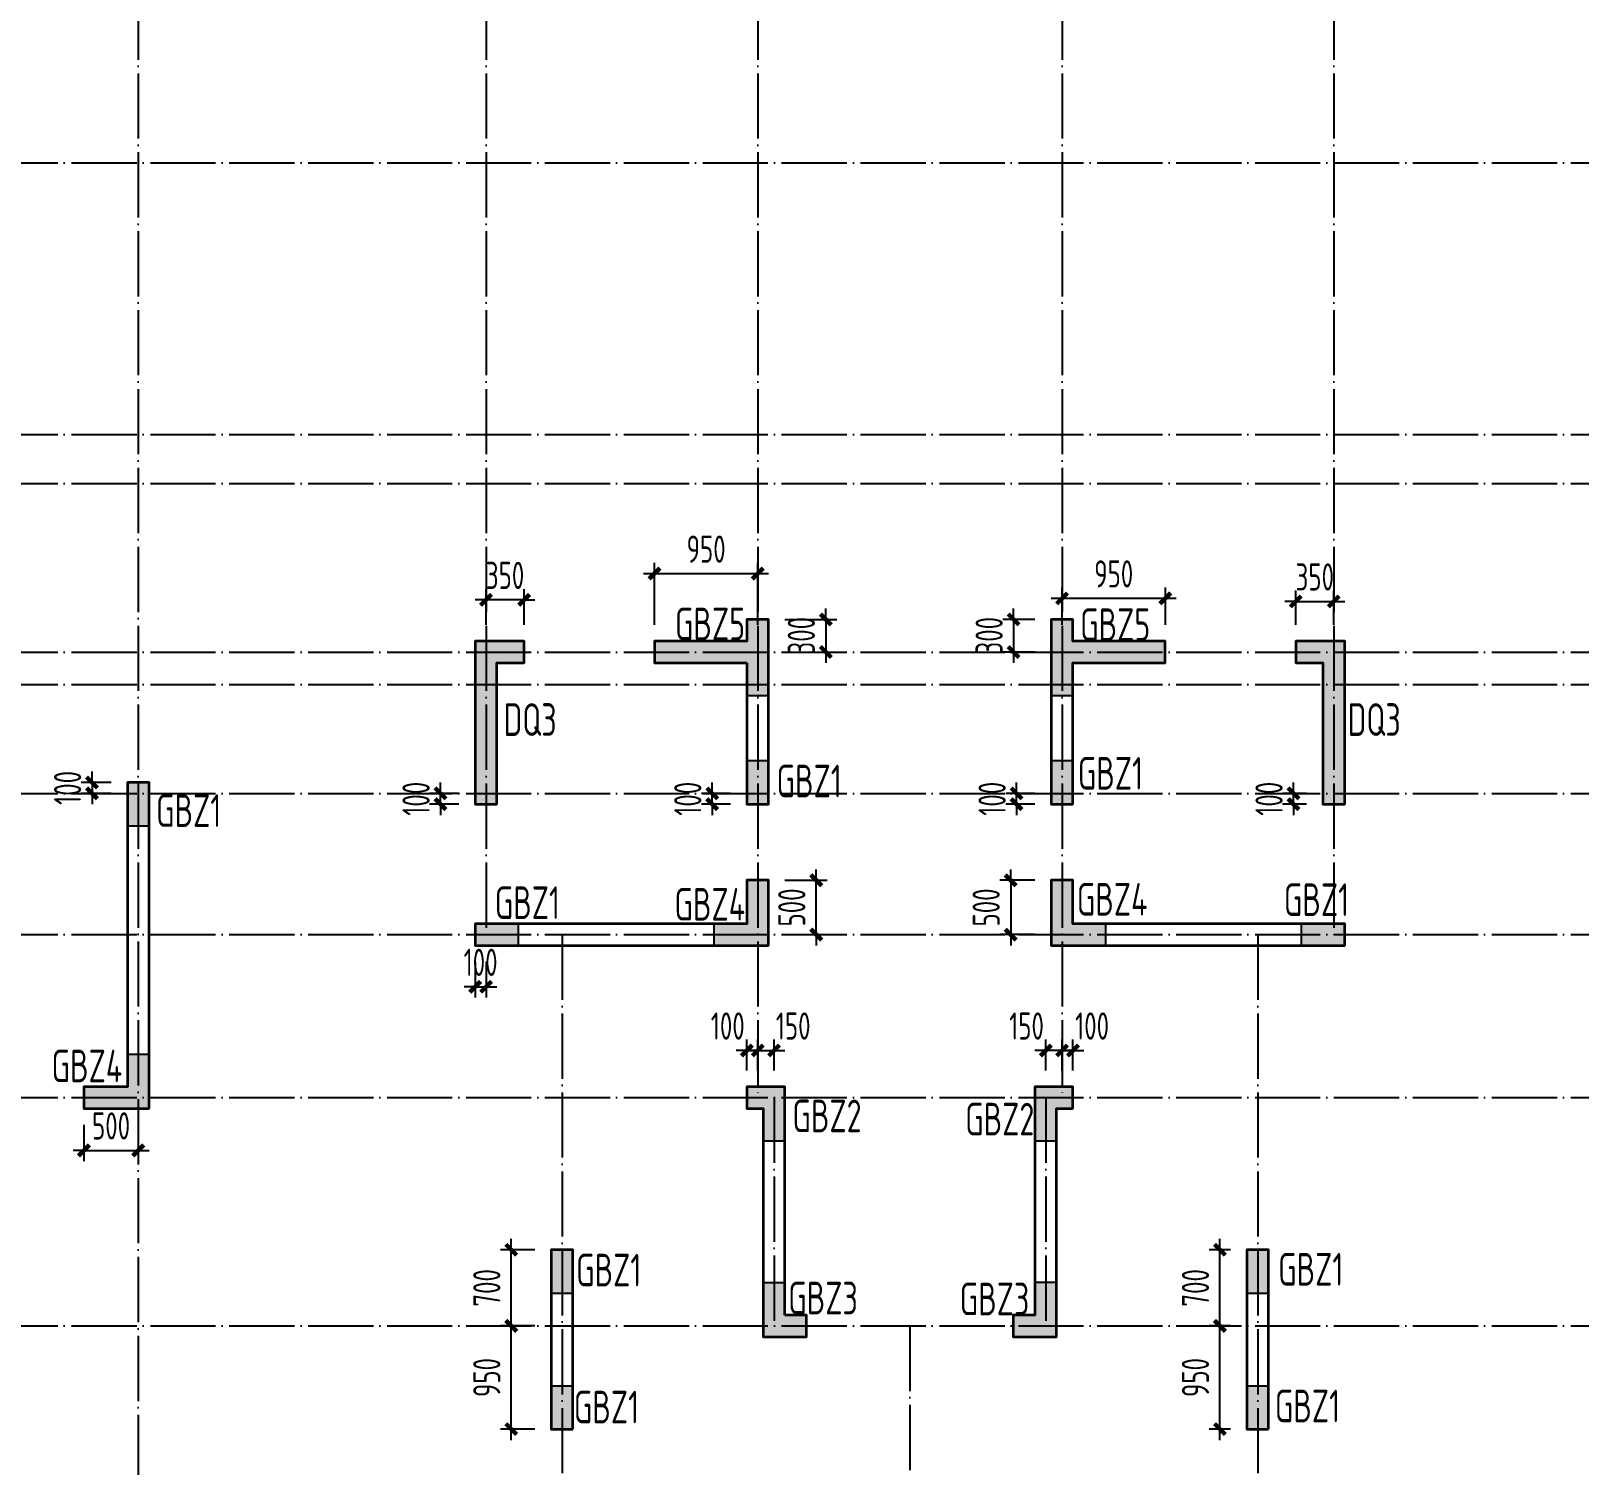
# Model space of a CAD drawing. Extents: x 393367 to 3005760, y 4998 to 826018.
# Drawn here: x 2357448 to 2371691, y 428097 to 441291 of the extents above; entities that cross this region are included whole.
import ezdxf

# ---------------------------------------------------------------- set-up
doc = ezdxf.new("R2010")
doc.units = 0
doc.header["$LTSCALE"] = 1000
doc.linetypes.add('DOTE', pattern=[2.42, 2, -0.2, 0.02, -0.2])
doc.layers.get('0').update_dxf_attribs({"linetype": 'CONTINUOUS'})
doc.layers.get('Defpoints').update_dxf_attribs({"linetype": 'CONTINUOUS'})
for name, color, linetype in [('COLU_HATCH', 251, 'CONTINUOUS'), ('COLU_TH', 5, 'CONTINUOUS'), ('DIM', 3, 'CONTINUOUS'), ('DOTE', 8, 'DOTE'), ('S-砼墙', 150, 'CONTINUOUS'), ('TEXT', 7, 'CONTINUOUS')]:
    doc.layers.add(name, color=color, linetype=linetype)
doc.styles.add('TSSD_Rein', font='Tssdeng.shx', dxfattribs={"width": 0.7, "bigfont": 'hztxt.shx'})
doc.dimstyles.new('TSSD_100_100$0', dxfattribs={"dimtxt": 250, "dimasz": 100, "dimexe": 100, "dimexo": 250, "dimgap": 100, "dimtad": 1, "dimdec": 0, "dimzin": 0, "dimdsep": 46, "dimtxsty": 'TSSD_Rein', "dimblk": 'ARCHTICK', "dimcen": 0, "dimdle": 100, "dimclrt": 7, "dimadec": 0, "dimazin": 0, "dimtfac": 1, "dimtdec": 0, "dimtix": 1, "dimtmove": 2, "dimatfit": 3, "dimldrblk": '_tsdbk', "dimfxl": 1, "dimtolj": 1, "dimtzin": 0, "dimarcsym": 0})

# ---------------------------------------------------------------- blocks, each defined once
blk = doc.blocks.new('_ArchTick')
at = {"color": 0, "linetype": 'ByBlock', "const_width": 0.4}
blk.add_lwpolyline([(-0.5, -0.5), (0.5, 0.5)], dxfattribs=at)
blk = doc.blocks.new('*D355')
at = {"layer": 'Defpoints', "color": 0, "transparency": 16777216}
for p in [(2361867, 429377), (2362335, 429377), (2362335, 428427)]:
    blk.add_point(p, dxfattribs=at)
at = {"layer": 'DIM', "color": 0, "lineweight": -2, "transparency": 16777216}
for p, q in [((2361867, 428327), (2361867, 429477)), ((2362085, 429377), (2361767, 429377)), ((2362085, 428427), (2361767, 428427))]:
    blk.add_line(p, q, dxfattribs=at)
at = {"layer": 'DIM', "color": 0, "lineweight": -2, "transparency": 16777216, "xscale": 100, "yscale": 100, "zscale": 100}
for p, rotation in [((2361867, 429377), 90), ((2361867, 428427), 270)]:
    blk.add_blockref('_ArchTick', p, dxfattribs=dict(at, rotation=rotation))
at = {"layer": 'DIM', "color": 7, "transparency": 16777216, "insert": (2361642, 428902), "char_height": 250, "attachment_point": 5, "rotation": 90, "style": 'TSSD_Rein'}
blk.add_mtext('\\A1;950', dxfattribs=at)
blk = doc.blocks.new('_tsdbk')
blk.add_line((-1, 0), (0, 0))
at = {"const_width": 0.5}
blk.add_lwpolyline([(-0.7, -0.7), (0.7, 0.7)], dxfattribs=at)
blk = doc.blocks.new('*D356')
at = {"layer": 'Defpoints', "color": 0, "transparency": 16777216}
for p in [(2361867, 430077), (2362335, 430077), (2362335, 429377)]:
    blk.add_point(p, dxfattribs=at)
at = {"layer": 'DIM', "color": 0, "lineweight": -2, "transparency": 16777216}
for p, q in [((2361867, 429277), (2361867, 430177)), ((2362085, 430077), (2361767, 430077)), ((2362085, 429377), (2361767, 429377))]:
    blk.add_line(p, q, dxfattribs=at)
at = {"layer": 'DIM', "color": 0, "lineweight": -2, "transparency": 16777216, "xscale": 100, "yscale": 100, "zscale": 100}
for p, rotation in [((2361867, 430077), 90), ((2361867, 429377), 270)]:
    blk.add_blockref('_ArchTick', p, dxfattribs=dict(at, rotation=rotation))
at = {"layer": 'DIM', "color": 7, "transparency": 16777216, "insert": (2361642, 429727), "char_height": 250, "attachment_point": 5, "rotation": 90, "style": 'TSSD_Rein'}
blk.add_mtext('\\A1;700', dxfattribs=at)
blk = doc.blocks.new('*D357')
at = {"layer": 'Defpoints', "color": 0, "transparency": 16777216}
for p in [(2368387, 429377), (2368735, 429377), (2368735, 428427)]:
    blk.add_point(p, dxfattribs=at)
at = {"layer": 'DIM', "color": 0, "lineweight": -2, "transparency": 16777216}
for p, q in [((2368387, 428327), (2368387, 429477)), ((2368485, 429377), (2368287, 429377)), ((2368485, 428427), (2368287, 428427))]:
    blk.add_line(p, q, dxfattribs=at)
at = {"layer": 'DIM', "color": 0, "lineweight": -2, "transparency": 16777216, "xscale": 100, "yscale": 100, "zscale": 100}
for p, rotation in [((2368387, 429377), 90), ((2368387, 428427), 270)]:
    blk.add_blockref('_ArchTick', p, dxfattribs=dict(at, rotation=rotation))
at = {"layer": 'DIM', "color": 7, "transparency": 16777216, "insert": (2368162, 428902), "char_height": 250, "attachment_point": 5, "rotation": 90, "style": 'TSSD_Rein'}
blk.add_mtext('\\A1;950', dxfattribs=at)
blk = doc.blocks.new('*D358')
at = {"layer": 'Defpoints', "color": 0, "transparency": 16777216}
for p in [(2368387, 430077), (2368735, 430077), (2368735, 429377)]:
    blk.add_point(p, dxfattribs=at)
at = {"layer": 'DIM', "color": 0, "lineweight": -2, "transparency": 16777216}
for p, q in [((2368387, 429277), (2368387, 430177)), ((2368485, 430077), (2368287, 430077)), ((2368485, 429377), (2368287, 429377))]:
    blk.add_line(p, q, dxfattribs=at)
at = {"layer": 'DIM', "color": 0, "lineweight": -2, "transparency": 16777216, "xscale": 100, "yscale": 100, "zscale": 100}
for p, rotation in [((2368387, 430077), 90), ((2368387, 429377), 270)]:
    blk.add_blockref('_ArchTick', p, dxfattribs=dict(at, rotation=rotation))
at = {"layer": 'DIM', "color": 7, "transparency": 16777216, "insert": (2368162, 429727), "char_height": 250, "attachment_point": 5, "rotation": 90, "style": 'TSSD_Rein'}
blk.add_mtext('\\A1;700', dxfattribs=at)
blk = doc.blocks.new('*D359')
at = {"layer": 'Defpoints', "color": 0, "transparency": 16777216}
for p in [(2366935, 431911), (2366935, 431477), (2367035, 431477)]:
    blk.add_point(p, dxfattribs=at)
at = {"layer": 'DIM', "color": 0, "lineweight": -2, "transparency": 16777216}
for p, q in [((2366935, 431727), (2366935, 432011)), ((2367035, 431727), (2367035, 432011)), ((2366935, 431911), (2366835, 431911)), ((2367035, 431911), (2366935, 431911)), ((2367035, 431911), (2367135, 431911))]:
    blk.add_line(p, q, dxfattribs=at)
at = {"layer": 'DIM', "color": 0, "lineweight": -2, "transparency": 16777216, "xscale": 100, "yscale": 100, "zscale": 100}
blk.add_blockref('_ArchTick', (2366935, 431911), dxfattribs=at)
at = {"layer": 'DIM', "color": 0, "lineweight": -2, "transparency": 16777216, "xscale": 100, "yscale": 100, "zscale": 100, "rotation": 180}
blk.add_blockref('_ArchTick', (2367035, 431911), dxfattribs=at)
at = {"layer": 'DIM', "color": 7, "transparency": 16777216, "insert": (2367211, 432136), "char_height": 250, "attachment_point": 5, "style": 'TSSD_Rein'}
blk.add_mtext('\\A1;100', dxfattribs=at)
blk = doc.blocks.new('*D360')
at = {"layer": 'Defpoints', "color": 0, "transparency": 16777216}
for p in [(2366785, 431911), (2366785, 431477), (2366935, 431477)]:
    blk.add_point(p, dxfattribs=at)
at = {"layer": 'DIM', "color": 0, "lineweight": -2, "transparency": 16777216}
for p, q in [((2366785, 431727), (2366785, 432011)), ((2366935, 431727), (2366935, 432011)), ((2366785, 431911), (2366685, 431911)), ((2366935, 431911), (2366785, 431911)), ((2366935, 431911), (2367035, 431911))]:
    blk.add_line(p, q, dxfattribs=at)
at = {"layer": 'DIM', "color": 0, "lineweight": -2, "transparency": 16777216, "xscale": 100, "yscale": 100, "zscale": 100}
blk.add_blockref('_ArchTick', (2366785, 431911), dxfattribs=at)
at = {"layer": 'DIM', "color": 0, "lineweight": -2, "transparency": 16777216, "xscale": 100, "yscale": 100, "zscale": 100, "rotation": 180}
blk.add_blockref('_ArchTick', (2366935, 431911), dxfattribs=at)
at = {"layer": 'DIM', "color": 7, "transparency": 16777216, "insert": (2366608, 432136), "char_height": 250, "attachment_point": 5, "style": 'TSSD_Rein'}
blk.add_mtext('\\A1;150', dxfattribs=at)
blk = doc.blocks.new('*D361')
at = {"layer": 'Defpoints', "color": 0, "transparency": 16777216}
for p in [(2364135, 431911), (2364035, 431477), (2364135, 431477)]:
    blk.add_point(p, dxfattribs=at)
at = {"layer": 'DIM', "color": 0, "lineweight": -2, "transparency": 16777216}
for p, q in [((2364035, 431727), (2364035, 432011)), ((2364135, 431727), (2364135, 432011)), ((2364035, 431911), (2363935, 431911)), ((2364035, 431911), (2364135, 431911)), ((2364135, 431911), (2364235, 431911))]:
    blk.add_line(p, q, dxfattribs=at)
at = {"layer": 'DIM', "color": 0, "lineweight": -2, "transparency": 16777216, "xscale": 100, "yscale": 100, "zscale": 100}
blk.add_blockref('_ArchTick', (2364035, 431911), dxfattribs=at)
at = {"layer": 'DIM', "color": 0, "lineweight": -2, "transparency": 16777216, "xscale": 100, "yscale": 100, "zscale": 100, "rotation": 180}
blk.add_blockref('_ArchTick', (2364135, 431911), dxfattribs=at)
at = {"layer": 'DIM', "color": 7, "transparency": 16777216, "insert": (2363859, 432136), "char_height": 250, "attachment_point": 5, "style": 'TSSD_Rein'}
blk.add_mtext('\\A1;100', dxfattribs=at)
blk = doc.blocks.new('*D362')
at = {"layer": 'Defpoints', "color": 0, "transparency": 16777216}
for p in [(2364285, 431911), (2364135, 431477), (2364285, 431477)]:
    blk.add_point(p, dxfattribs=at)
at = {"layer": 'DIM', "color": 0, "lineweight": -2, "transparency": 16777216}
for p, q in [((2364135, 431727), (2364135, 432011)), ((2364285, 431727), (2364285, 432011)), ((2364135, 431911), (2364035, 431911)), ((2364135, 431911), (2364285, 431911)), ((2364285, 431911), (2364385, 431911))]:
    blk.add_line(p, q, dxfattribs=at)
at = {"layer": 'DIM', "color": 0, "lineweight": -2, "transparency": 16777216, "xscale": 100, "yscale": 100, "zscale": 100}
blk.add_blockref('_ArchTick', (2364135, 431911), dxfattribs=at)
at = {"layer": 'DIM', "color": 0, "lineweight": -2, "transparency": 16777216, "xscale": 100, "yscale": 100, "zscale": 100, "rotation": 180}
blk.add_blockref('_ArchTick', (2364285, 431911), dxfattribs=at)
at = {"layer": 'DIM', "color": 7, "transparency": 16777216, "insert": (2364461, 432136), "char_height": 250, "attachment_point": 5, "style": 'TSSD_Rein'}
blk.add_mtext('\\A1;150', dxfattribs=at)
blk = doc.blocks.new('*D363')
at = {"layer": 'Defpoints', "color": 0, "transparency": 16777216}
for p in [(2361535, 432977), (2361635, 432977), (2361635, 432497)]:
    blk.add_point(p, dxfattribs=at)
at = {"layer": 'DIM', "color": 0, "lineweight": -2, "transparency": 16777216}
for p, q in [((2361535, 432727), (2361535, 432397)), ((2361635, 432727), (2361635, 432397)), ((2361535, 432497), (2361435, 432497)), ((2361535, 432497), (2361635, 432497)), ((2361635, 432497), (2361735, 432497))]:
    blk.add_line(p, q, dxfattribs=at)
at = {"layer": 'DIM', "color": 0, "lineweight": -2, "transparency": 16777216, "xscale": 100, "yscale": 100, "zscale": 100}
blk.add_blockref('_ArchTick', (2361535, 432497), dxfattribs=at)
at = {"layer": 'DIM', "color": 0, "lineweight": -2, "transparency": 16777216, "xscale": 100, "yscale": 100, "zscale": 100, "rotation": 180}
blk.add_blockref('_ArchTick', (2361635, 432497), dxfattribs=at)
at = {"layer": 'DIM', "color": 7, "transparency": 16777216, "insert": (2361585, 432722), "char_height": 250, "attachment_point": 5, "style": 'TSSD_Rein'}
blk.add_mtext('\\A1;100', dxfattribs=at)
blk = doc.blocks.new('*D364')
at = {"layer": 'Defpoints', "color": 0, "transparency": 16777216}
for p in [(2358435, 434377), (2358010, 434277), (2358435, 434277)]:
    blk.add_point(p, dxfattribs=at)
at = {"layer": 'DIM', "color": 0, "lineweight": -2, "transparency": 16777216}
for p, q in [((2358010, 434377), (2358010, 434477)), ((2358185, 434377), (2357910, 434377)), ((2358010, 434377), (2358010, 434277)), ((2358185, 434277), (2357910, 434277)), ((2358010, 434277), (2358010, 434177))]:
    blk.add_line(p, q, dxfattribs=at)
at = {"layer": 'DIM', "color": 0, "lineweight": -2, "transparency": 16777216, "xscale": 100, "yscale": 100, "zscale": 100}
for p, rotation in [((2358010, 434377), 270), ((2358010, 434277), 90)]:
    blk.add_blockref('_ArchTick', p, dxfattribs=dict(at, rotation=rotation))
at = {"layer": 'DIM', "color": 7, "transparency": 16777216, "insert": (2357785, 434327), "char_height": 250, "attachment_point": 5, "rotation": 90, "style": 'TSSD_Rein'}
blk.add_mtext('\\A1;100', dxfattribs=at)
blk = doc.blocks.new('*D365')
at = {"layer": 'Defpoints', "color": 0, "transparency": 16777216}
for p in [(2357935, 431477), (2358435, 431477), (2358435, 430992)]:
    blk.add_point(p, dxfattribs=at)
at = {"layer": 'DIM', "color": 0, "lineweight": -2, "transparency": 16777216}
for p, q in [((2357935, 431227), (2357935, 430892)), ((2358435, 431227), (2358435, 430892)), ((2357935, 430992), (2357835, 430992)), ((2357935, 430992), (2358435, 430992)), ((2358435, 430992), (2358535, 430992))]:
    blk.add_line(p, q, dxfattribs=at)
at = {"layer": 'DIM', "color": 0, "lineweight": -2, "transparency": 16777216, "xscale": 100, "yscale": 100, "zscale": 100}
blk.add_blockref('_ArchTick', (2357935, 430992), dxfattribs=at)
at = {"layer": 'DIM', "color": 0, "lineweight": -2, "transparency": 16777216, "xscale": 100, "yscale": 100, "zscale": 100, "rotation": 180}
blk.add_blockref('_ArchTick', (2358435, 430992), dxfattribs=at)
at = {"layer": 'DIM', "color": 7, "transparency": 16777216, "insert": (2358185, 431217), "char_height": 250, "attachment_point": 5, "style": 'TSSD_Rein'}
blk.add_mtext('\\A1;500', dxfattribs=at)
blk = doc.blocks.new('*D375')
at = {"layer": 'Defpoints', "color": 0, "transparency": 16777216}
for p in [(2363716, 434277), (2364135, 434277), (2364135, 434177)]:
    blk.add_point(p, dxfattribs=at)
at = {"layer": 'DIM', "color": 0, "lineweight": -2, "transparency": 16777216}
for p, q in [((2363716, 434277), (2363716, 434377)), ((2363885, 434277), (2363616, 434277)), ((2363885, 434177), (2363616, 434177)), ((2363716, 434177), (2363716, 434277)), ((2363716, 434177), (2363716, 434077))]:
    blk.add_line(p, q, dxfattribs=at)
at = {"layer": 'DIM', "color": 0, "lineweight": -2, "transparency": 16777216, "xscale": 100, "yscale": 100, "zscale": 100}
for p, rotation in [((2363716, 434277), 270), ((2363716, 434177), 90)]:
    blk.add_blockref('_ArchTick', p, dxfattribs=dict(at, rotation=rotation))
at = {"layer": 'DIM', "color": 7, "transparency": 16777216, "insert": (2363491, 434227), "char_height": 250, "attachment_point": 5, "rotation": 90, "style": 'TSSD_Rein'}
blk.add_mtext('\\A1;100', dxfattribs=at)
blk = doc.blocks.new('*D376')
at = {"layer": 'Defpoints', "color": 0, "transparency": 16777216}
for p in [(2361216, 434277), (2361635, 434277), (2361635, 434177)]:
    blk.add_point(p, dxfattribs=at)
at = {"layer": 'DIM', "color": 0, "lineweight": -2, "transparency": 16777216}
for p, q in [((2361216, 434277), (2361216, 434377)), ((2361385, 434277), (2361116, 434277)), ((2361385, 434177), (2361116, 434177)), ((2361216, 434177), (2361216, 434277)), ((2361216, 434177), (2361216, 434077))]:
    blk.add_line(p, q, dxfattribs=at)
at = {"layer": 'DIM', "color": 0, "lineweight": -2, "transparency": 16777216, "xscale": 100, "yscale": 100, "zscale": 100}
for p, rotation in [((2361216, 434277), 270), ((2361216, 434177), 90)]:
    blk.add_blockref('_ArchTick', p, dxfattribs=dict(at, rotation=rotation))
at = {"layer": 'DIM', "color": 7, "transparency": 16777216, "insert": (2360991, 434227), "char_height": 250, "attachment_point": 5, "rotation": 90, "style": 'TSSD_Rein'}
blk.add_mtext('\\A1;100', dxfattribs=at)
blk = doc.blocks.new('*D377')
at = {"layer": 'Defpoints', "color": 0, "transparency": 16777216}
for p in [(2366516, 434277), (2366935, 434277), (2366935, 434177)]:
    blk.add_point(p, dxfattribs=at)
at = {"layer": 'DIM', "color": 0, "lineweight": -2, "transparency": 16777216}
for p, q in [((2366516, 434277), (2366516, 434377)), ((2366685, 434277), (2366416, 434277)), ((2366685, 434177), (2366416, 434177)), ((2366516, 434177), (2366516, 434277)), ((2366516, 434177), (2366516, 434077))]:
    blk.add_line(p, q, dxfattribs=at)
at = {"layer": 'DIM', "color": 0, "lineweight": -2, "transparency": 16777216, "xscale": 100, "yscale": 100, "zscale": 100}
for p, rotation in [((2366516, 434277), 270), ((2366516, 434177), 90)]:
    blk.add_blockref('_ArchTick', p, dxfattribs=dict(at, rotation=rotation))
at = {"layer": 'DIM', "color": 7, "transparency": 16777216, "insert": (2366291, 434227), "char_height": 250, "attachment_point": 5, "rotation": 90, "style": 'TSSD_Rein'}
blk.add_mtext('\\A1;100', dxfattribs=at)
blk = doc.blocks.new('*D465')
at = {"layer": 'Defpoints', "color": 0, "transparency": 16777216}
for p in [(2364135, 433477), (2364673, 433477), (2364135, 432977)]:
    blk.add_point(p, dxfattribs=at)
at = {"layer": 'DIM', "color": 0, "lineweight": -2, "transparency": 16777216}
for p, q in [((2364673, 433477), (2364673, 433577)), ((2364385, 433477), (2364773, 433477)), ((2364673, 432977), (2364673, 433477)), ((2364385, 432977), (2364773, 432977)), ((2364673, 432977), (2364673, 432877))]:
    blk.add_line(p, q, dxfattribs=at)
at = {"layer": 'DIM', "color": 0, "lineweight": -2, "transparency": 16777216, "xscale": 100, "yscale": 100, "zscale": 100}
for p, rotation in [((2364673, 433477), 270), ((2364673, 432977), 90)]:
    blk.add_blockref('_ArchTick', p, dxfattribs=dict(at, rotation=rotation))
at = {"layer": 'DIM', "color": 7, "transparency": 16777216, "insert": (2364448, 433227), "char_height": 250, "attachment_point": 5, "rotation": 90, "style": 'TSSD_Rein'}
blk.add_mtext('\\A1;500', dxfattribs=at)
blk = doc.blocks.new('*D466')
at = {"layer": 'Defpoints', "color": 0, "transparency": 16777216}
for p in [(2366935, 433477), (2366462, 432977), (2366935, 432977)]:
    blk.add_point(p, dxfattribs=at)
at = {"layer": 'DIM', "color": 0, "lineweight": -2, "transparency": 16777216}
for p, q in [((2366462, 433477), (2366462, 433577)), ((2366685, 433477), (2366362, 433477)), ((2366462, 433477), (2366462, 432977)), ((2366685, 432977), (2366362, 432977)), ((2366462, 432977), (2366462, 432877))]:
    blk.add_line(p, q, dxfattribs=at)
at = {"layer": 'DIM', "color": 0, "lineweight": -2, "transparency": 16777216, "xscale": 100, "yscale": 100, "zscale": 100}
for p, rotation in [((2366462, 433477), 270), ((2366462, 432977), 90)]:
    blk.add_blockref('_ArchTick', p, dxfattribs=dict(at, rotation=rotation))
at = {"layer": 'DIM', "color": 7, "transparency": 16777216, "insert": (2366237, 433227), "char_height": 250, "attachment_point": 5, "rotation": 90, "style": 'TSSD_Rein'}
blk.add_mtext('\\A1;500', dxfattribs=at)
blk = doc.blocks.new('*D467')
at = {"layer": 'Defpoints', "color": 0, "transparency": 16777216}
for p in [(2364135, 436299), (2363185, 435577), (2364135, 435577)]:
    blk.add_point(p, dxfattribs=at)
at = {"layer": 'DIM', "color": 0, "lineweight": -2, "transparency": 16777216}
for p, q in [((2363085, 436299), (2364235, 436299)), ((2363185, 435827), (2363185, 436399)), ((2364135, 435827), (2364135, 436399))]:
    blk.add_line(p, q, dxfattribs=at)
at = {"layer": 'DIM', "color": 0, "lineweight": -2, "transparency": 16777216, "xscale": 100, "yscale": 100, "zscale": 100, "rotation": 180}
blk.add_blockref('_ArchTick', (2363185, 436299), dxfattribs=at)
at = {"layer": 'DIM', "color": 0, "lineweight": -2, "transparency": 16777216, "xscale": 100, "yscale": 100, "zscale": 100}
blk.add_blockref('_ArchTick', (2364135, 436299), dxfattribs=at)
at = {"layer": 'DIM', "color": 7, "transparency": 16777216, "insert": (2363660, 436524), "char_height": 250, "attachment_point": 5, "style": 'TSSD_Rein'}
blk.add_mtext('\\A1;950', dxfattribs=at)
blk = doc.blocks.new('*D468')
at = {"layer": 'Defpoints', "color": 0, "transparency": 16777216}
for p in [(2364135, 435877), (2364135, 435577), (2364761, 435577)]:
    blk.add_point(p, dxfattribs=at)
at = {"layer": 'DIM', "color": 0, "lineweight": -2, "transparency": 16777216}
for p, q in [((2364385, 435877), (2364861, 435877)), ((2364761, 435877), (2364761, 435977)), ((2364761, 435877), (2364761, 435577)), ((2364385, 435577), (2364861, 435577)), ((2364761, 435577), (2364761, 435477))]:
    blk.add_line(p, q, dxfattribs=at)
at = {"layer": 'DIM', "color": 0, "lineweight": -2, "transparency": 16777216, "xscale": 100, "yscale": 100, "zscale": 100}
for p, rotation in [((2364761, 435877), 270), ((2364761, 435577), 90)]:
    blk.add_blockref('_ArchTick', p, dxfattribs=dict(at, rotation=rotation))
at = {"layer": 'DIM', "color": 7, "transparency": 16777216, "insert": (2364536, 435727), "char_height": 250, "attachment_point": 5, "rotation": 90, "style": 'TSSD_Rein'}
blk.add_mtext('\\A1;300', dxfattribs=at)
blk = doc.blocks.new('*D469')
at = {"layer": 'Defpoints', "color": 0, "transparency": 16777216}
for p in [(2366935, 436071), (2366935, 435577), (2367885, 435577)]:
    blk.add_point(p, dxfattribs=at)
at = {"layer": 'DIM', "color": 0, "lineweight": -2, "transparency": 16777216}
for p, q in [((2366935, 435827), (2366935, 436171)), ((2367885, 435827), (2367885, 436171)), ((2367985, 436071), (2366835, 436071))]:
    blk.add_line(p, q, dxfattribs=at)
at = {"layer": 'DIM', "color": 0, "lineweight": -2, "transparency": 16777216, "xscale": 100, "yscale": 100, "zscale": 100, "rotation": 180}
blk.add_blockref('_ArchTick', (2366935, 436071), dxfattribs=at)
at = {"layer": 'DIM', "color": 0, "lineweight": -2, "transparency": 16777216, "xscale": 100, "yscale": 100, "zscale": 100}
blk.add_blockref('_ArchTick', (2367885, 436071), dxfattribs=at)
at = {"layer": 'DIM', "color": 7, "transparency": 16777216, "insert": (2367410, 436296), "char_height": 250, "attachment_point": 5, "style": 'TSSD_Rein'}
blk.add_mtext('\\A1;950', dxfattribs=at)
blk = doc.blocks.new('*D470')
at = {"layer": 'Defpoints', "color": 0, "transparency": 16777216}
for p in [(2366935, 435877), (2366489, 435577), (2366935, 435577)]:
    blk.add_point(p, dxfattribs=at)
at = {"layer": 'DIM', "color": 0, "lineweight": -2, "transparency": 16777216}
for p, q in [((2366685, 435877), (2366389, 435877)), ((2366489, 435877), (2366489, 435977)), ((2366489, 435877), (2366489, 435577)), ((2366685, 435577), (2366389, 435577)), ((2366489, 435577), (2366489, 435477))]:
    blk.add_line(p, q, dxfattribs=at)
at = {"layer": 'DIM', "color": 0, "lineweight": -2, "transparency": 16777216, "xscale": 100, "yscale": 100, "zscale": 100}
for p, rotation in [((2366489, 435877), 270), ((2366489, 435577), 90)]:
    blk.add_blockref('_ArchTick', p, dxfattribs=dict(at, rotation=rotation))
at = {"layer": 'DIM', "color": 7, "transparency": 16777216, "insert": (2366264, 435727), "char_height": 250, "attachment_point": 5, "rotation": 90, "style": 'TSSD_Rein'}
blk.add_mtext('\\A1;300', dxfattribs=at)
blk = doc.blocks.new('*D471')
at = {"layer": 'Defpoints', "color": 0, "transparency": 16777216}
for p in [(2369435, 436043), (2369085, 435577), (2369435, 435577)]:
    blk.add_point(p, dxfattribs=at)
at = {"layer": 'DIM', "color": 0, "lineweight": -2, "transparency": 16777216}
for p, q in [((2369085, 435827), (2369085, 436143)), ((2369435, 435827), (2369435, 436143)), ((2369085, 436043), (2368985, 436043)), ((2369085, 436043), (2369435, 436043)), ((2369435, 436043), (2369535, 436043))]:
    blk.add_line(p, q, dxfattribs=at)
at = {"layer": 'DIM', "color": 0, "lineweight": -2, "transparency": 16777216, "xscale": 100, "yscale": 100, "zscale": 100}
blk.add_blockref('_ArchTick', (2369085, 436043), dxfattribs=at)
at = {"layer": 'DIM', "color": 0, "lineweight": -2, "transparency": 16777216, "xscale": 100, "yscale": 100, "zscale": 100, "rotation": 180}
blk.add_blockref('_ArchTick', (2369435, 436043), dxfattribs=at)
at = {"layer": 'DIM', "color": 7, "transparency": 16777216, "insert": (2369260, 436268), "char_height": 250, "attachment_point": 5, "style": 'TSSD_Rein'}
blk.add_mtext('\\A1;350', dxfattribs=at)
blk = doc.blocks.new('*D472')
at = {"layer": 'Defpoints', "color": 0, "transparency": 16777216}
for p in [(2361635, 436057), (2361635, 435577), (2361985, 435577)]:
    blk.add_point(p, dxfattribs=at)
at = {"layer": 'DIM', "color": 0, "lineweight": -2, "transparency": 16777216}
for p, q in [((2361635, 435827), (2361635, 436157)), ((2361985, 435827), (2361985, 436157)), ((2361635, 436057), (2361535, 436057)), ((2361985, 436057), (2361635, 436057)), ((2361985, 436057), (2362085, 436057))]:
    blk.add_line(p, q, dxfattribs=at)
at = {"layer": 'DIM', "color": 0, "lineweight": -2, "transparency": 16777216, "xscale": 100, "yscale": 100, "zscale": 100}
blk.add_blockref('_ArchTick', (2361635, 436057), dxfattribs=at)
at = {"layer": 'DIM', "color": 0, "lineweight": -2, "transparency": 16777216, "xscale": 100, "yscale": 100, "zscale": 100, "rotation": 180}
blk.add_blockref('_ArchTick', (2361985, 436057), dxfattribs=at)
at = {"layer": 'DIM', "color": 7, "transparency": 16777216, "insert": (2361810, 436282), "char_height": 250, "attachment_point": 5, "style": 'TSSD_Rein'}
blk.add_mtext('\\A1;350', dxfattribs=at)
blk = doc.blocks.new('*D299')
at = {"layer": 'Defpoints', "color": 0, "transparency": 16777216}
for p in [(2369064, 434277), (2369435, 434277), (2369435, 434177)]:
    blk.add_point(p, dxfattribs=at)
at = {"layer": 'DIM', "color": 0, "lineweight": -2, "transparency": 16777216}
for p, q in [((2369064, 434277), (2369064, 434377)), ((2369185, 434277), (2368964, 434277)), ((2369185, 434177), (2368964, 434177)), ((2369064, 434177), (2369064, 434277)), ((2369064, 434177), (2369064, 434077))]:
    blk.add_line(p, q, dxfattribs=at)
at = {"layer": 'DIM', "color": 0, "lineweight": -2, "transparency": 16777216, "xscale": 100, "yscale": 100, "zscale": 100}
for p, rotation in [((2369064, 434277), 270), ((2369064, 434177), 90)]:
    blk.add_blockref('_ArchTick', p, dxfattribs=dict(at, rotation=rotation))
at = {"layer": 'DIM', "color": 7, "transparency": 16777216, "insert": (2368839, 434227), "char_height": 250, "attachment_point": 5, "rotation": 90, "style": 'TSSD_Rein'}
blk.add_mtext('\\A1;100', dxfattribs=at)

msp = doc.modelspace()

# ---------------------------------------------------------------- hatches: boundary and pattern name
at = {"layer": 'COLU_HATCH'}
for points in [[(2364034.85573, 435476.99086), (2364034.85034, 435176.99086), (2364234.84722, 435176.98789), (2364234.8576, 435876.99152), (2364034.8576, 435876.99152), (2364034.8576, 435676.99086), (2363184.85758, 435676.99086), (2363184.85758, 435476.99086)], [(2367034.85761, 435676.94405), (2367034.85761, 435876.99152), (2366834.85761, 435876.99152), (2366834.84722, 435176.94702), (2367034.85035, 435176.94405), (2367034.85574, 435476.94405), (2367884.86313, 435476.99086), (2367884.85212, 435676.99086)], [(2361734.75983, 435476.99086), (2361734.75983, 434176.9907), (2361534.75983, 434176.9907), (2361534.75983, 435676.99086), (2361984.85758, 435676.99086), (2361984.85758, 435476.99086)], [(2369334.9553, 435476.99086), (2369084.85783, 435476.99086), (2369084.85783, 435676.99086), (2369534.95529, 435676.99086), (2369534.95529, 434176.99077), (2369334.9553, 434176.99077)], [(2364034.83956, 434576.99273), (2364034.83238, 434176.99273), (2364234.83238, 434176.98899), (2364234.83831, 434576.98899)], [(2366834.83832, 434576.94041), (2366834.83239, 434176.94041), (2367034.83239, 434176.93667), (2367034.83957, 434576.93667)], [(2358534.85844, 433976.98994), (2358534.85844, 434376.98994), (2358334.85844, 434376.98994), (2358334.85844, 433976.98994)], [(2364034.76123, 433076.9906), (2364034.76123, 433476.9906), (2364234.76123, 433476.9906), (2364234.76123, 432876.9906), (2363734.76123, 432876.9906), (2363734.76123, 433076.9906)], [(2367034.95398, 433076.9906), (2367334.95398, 433076.9906), (2367334.95398, 432876.9906), (2366834.95398, 432876.9906), (2366834.95398, 433476.9906), (2367034.95398, 433476.9906)], [(2361534.76351, 433076.9906), (2361534.76351, 432876.9906), (2361934.76351, 432876.9906), (2361934.76351, 433076.9906)], [(2369134.9517, 432876.9906), (2369534.9517, 432876.9906), (2369534.9517, 433076.9906), (2369134.9517, 433076.9906)], [(2358334.85844, 431576.96812), (2358334.85844, 431876.96812), (2358534.85844, 431876.96812), (2358534.85844, 431376.96738), (2357934.85468, 431376.9696), (2357934.85542, 431576.9696)], [(2364184.75942, 431376.94652), (2364034.75905, 431376.94707), (2364034.75979, 431576.94707), (2364384.75942, 431576.94578), (2364384.75942, 431076.94652), (2364184.75942, 431076.94652)], [(2366884.95578, 431376.94313), (2366884.95578, 431076.94313), (2366684.95578, 431076.94313), (2366684.95578, 431576.92885), (2367034.94099, 431576.93599), (2367034.94507, 431376.93599)], [(2362434.76093, 430076.99072), (2362234.76093, 430076.99072), (2362234.76093, 429676.99072), (2362434.76093, 429676.99072)], [(2368834.95427, 430076.99072), (2368634.95427, 430076.99072), (2368634.95427, 429676.99072), (2368834.95427, 429676.99072)], [(2364384.75942, 429476.99389), (2364584.75942, 429476.99389), (2364584.75942, 429276.99389), (2364184.75942, 429276.99389), (2364184.75942, 429776.99389), (2364384.75942, 429776.99389)], [(2366684.95579, 429476.99389), (2366484.95579, 429476.99389), (2366484.95579, 429276.99389), (2366884.95579, 429276.99389), (2366884.95578, 429776.99389), (2366684.95579, 429776.99389)], [(2362434.76093, 428426.99078), (2362234.76093, 428426.99078), (2362234.76093, 428826.99078), (2362434.76093, 428826.99078)], [(2368834.95428, 428426.99078), (2368634.95428, 428426.99078), (2368634.95428, 428826.99078), (2368834.95428, 428826.99078)]]:
    msp.add_hatch(color=256, dxfattribs=at).paths.add_polyline_path(points)

# ---------------------------------------------------------------- linework, layer by layer
at = {"layer": 'COLU_TH'}
for points in [[(2364034.85573, 435476.99086), (2364034.85034, 435176.99086), (2364234.84722, 435176.98789), (2364234.8576, 435876.99152), (2364034.8576, 435876.99152), (2364034.8576, 435676.99086), (2363184.85758, 435676.99086), (2363184.85758, 435476.99086)], [(2367034.85761, 435676.94405), (2367034.85761, 435876.99152), (2366834.85761, 435876.99152), (2366834.84722, 435176.94702), (2367034.85035, 435176.94405), (2367034.85574, 435476.94405), (2367884.86313, 435476.99086), (2367884.85212, 435676.99086)], [(2361734.75983, 435476.99086), (2361734.75983, 434176.9907), (2361534.75983, 434176.9907), (2361534.75983, 435676.99086), (2361984.85758, 435676.99086), (2361984.85758, 435476.99086)], [(2369334.9553, 435476.99086), (2369084.85783, 435476.99086), (2369084.85783, 435676.99086), (2369534.95529, 435676.99086), (2369534.95529, 434176.99077), (2369334.9553, 434176.99077)], [(2364034.83956, 434576.99273), (2364034.83238, 434176.99273), (2364234.83238, 434176.98899), (2364234.83831, 434576.98899)], [(2366834.83832, 434576.94041), (2366834.83239, 434176.94041), (2367034.83239, 434176.93667), (2367034.83957, 434576.93667)], [(2358534.85844, 433976.98994), (2358534.85844, 434376.98994), (2358334.85844, 434376.98994), (2358334.85844, 433976.98994)], [(2364034.76123, 433076.9906), (2364034.76123, 433476.9906), (2364234.76123, 433476.9906), (2364234.76123, 432876.9906), (2363734.76123, 432876.9906), (2363734.76123, 433076.9906)], [(2367034.95398, 433076.9906), (2367334.95398, 433076.9906), (2367334.95398, 432876.9906), (2366834.95398, 432876.9906), (2366834.95398, 433476.9906), (2367034.95398, 433476.9906)], [(2361534.76351, 433076.9906), (2361534.76351, 432876.9906), (2361934.76351, 432876.9906), (2361934.76351, 433076.9906)], [(2369134.9517, 432876.9906), (2369534.9517, 432876.9906), (2369534.9517, 433076.9906), (2369134.9517, 433076.9906)], [(2358334.85844, 431576.96812), (2358334.85844, 431876.96812), (2358534.85844, 431876.96812), (2358534.85844, 431376.96738), (2357934.85468, 431376.9696), (2357934.85542, 431576.9696)], [(2364184.75942, 431376.94652), (2364034.75905, 431376.94707), (2364034.75979, 431576.94707), (2364384.75942, 431576.94578), (2364384.75942, 431076.94652), (2364184.75942, 431076.94652)], [(2366884.95578, 431376.94313), (2366884.95578, 431076.94313), (2366684.95578, 431076.94313), (2366684.95578, 431576.92885), (2367034.94099, 431576.93599), (2367034.94507, 431376.93599)], [(2362434.76093, 430076.99072), (2362234.76093, 430076.99072), (2362234.76093, 429676.99072), (2362434.76093, 429676.99072)], [(2368834.95427, 430076.99072), (2368634.95427, 430076.99072), (2368634.95427, 429676.99072), (2368834.95427, 429676.99072)], [(2364384.75942, 429476.99389), (2364584.75942, 429476.99389), (2364584.75942, 429276.99389), (2364184.75942, 429276.99389), (2364184.75942, 429776.99389), (2364384.75942, 429776.99389)], [(2366684.95579, 429476.99389), (2366484.95579, 429476.99389), (2366484.95579, 429276.99389), (2366884.95579, 429276.99389), (2366884.95578, 429776.99389), (2366684.95579, 429776.99389)], [(2362434.76093, 428426.99078), (2362234.76093, 428426.99078), (2362234.76093, 428826.99078), (2362434.76093, 428826.99078)], [(2368834.95428, 428426.99078), (2368634.95428, 428426.99078), (2368634.95428, 428826.99078), (2368834.95428, 428826.99078)]]:
    msp.add_lwpolyline(points, close=True, dxfattribs=at)
at = {"layer": 'DOTE', "linetype": 'DOTE', "ltscale": 0.3}
for p, q in [((2358434.75935, 441626.98994), (2358434.75935, 423076.98994)), ((2361634.75935, 441626.98994), (2361634.75935, 432976.98994)), ((2364134.75935, 441626.98994), (2364134.75935, 431476.98994)), ((2366934.75935, 441626.98994), (2366934.75935, 431476.98994)), ((2369434.75935, 441626.98994), (2369434.75935, 432976.98994)), ((2349834.75935, 440076.98994), (2408634.75935, 440076.98994)), ((2349834.75935, 437576.98994), (2408634.75935, 437576.98994)), ((2349834.75935, 437126.98994), (2408634.75935, 437126.98994)), ((2349834.75935, 435576.98994), (2408634.75935, 435576.98994)), ((2349834.75935, 435276.98994), (2408634.75935, 435276.98994)), ((2349834.75935, 434276.98994), (2408634.75935, 434276.98994)), ((2349834.75935, 432976.98994), (2408634.75935, 432976.98994)), ((2362334.75935, 432976.98994), (2362334.75935, 423076.98994)), ((2368734.75935, 432976.98994), (2368734.75935, 423076.98994)), ((2349834.75935, 431476.98994), (2408634.75935, 431476.98994)), ((2364284.75935, 431476.98994), (2364284.75935, 429376.98994)), ((2366784.75935, 431476.98994), (2366784.75935, 429376.98994)), ((2349834.75935, 429376.98994), (2408634.75935, 429376.98994)), ((2365534.75935, 429376.98994), (2365534.75935, 423076.98994))]:
    msp.add_line(p, q, dxfattribs=at)
at = {"layer": 'S-砼墙', "color": 150, "lineweight": 35}
for points in [[(2364034.85573, 435476.99086), (2364034.83238, 434176.99273), (2364234.83238, 434176.98899), (2364234.8576, 435876.99152), (2364034.8576, 435876.99152), (2364034.8576, 435676.99086), (2363184.85758, 435676.99086), (2363184.85758, 435476.99086)], [(2367034.83239, 434176.93667), (2367034.85574, 435476.94405), (2367884.86313, 435476.99086), (2367884.85212, 435676.99086), (2367034.85761, 435676.94405), (2367034.85761, 435876.99152), (2366834.85761, 435876.99152), (2366834.83239, 434176.94041)], [(2361734.75983, 434176.9907), (2361734.75983, 435476.99086), (2361984.85758, 435476.99086), (2361984.85758, 435676.99086), (2361534.75983, 435676.99086), (2361534.75983, 434176.9907)], [(2369534.9553, 434176.9906), (2369534.95529, 435676.99086), (2369084.85783, 435676.99086), (2369084.85783, 435476.99086), (2369334.9553, 435476.99086), (2369334.9553, 434176.99077)], [(2358534.85844, 431376.96738), (2358534.85844, 434376.98994), (2358334.85844, 434376.98994), (2358334.85844, 431576.96812), (2357934.85542, 431576.9696), (2357934.85468, 431376.9696)], [(2364234.76123, 432876.9906), (2364234.76123, 433476.9906), (2364034.76123, 433476.9906), (2364034.76123, 433076.9906), (2361534.76351, 433076.9906), (2361534.76351, 432876.9906)], [(2369534.9517, 432876.9906), (2369534.9517, 433076.9906), (2367034.95398, 433076.9906), (2367034.95398, 433476.9906), (2366834.95398, 433476.9906), (2366834.95398, 432876.9906)], [(2364384.75942, 429476.99389), (2364384.75942, 431576.94578), (2364034.75979, 431576.94707), (2364034.75905, 431376.94707), (2364184.75942, 431376.94652), (2364184.75942, 429276.99389), (2364584.75942, 429276.99389), (2364584.75942, 429476.99389)], [(2367034.94507, 431376.93599), (2367034.9665, 431576.93599), (2366684.95578, 431576.92885), (2366684.95579, 429476.99389), (2366484.95579, 429476.99389), (2366484.95579, 429276.99389), (2366884.95579, 429276.99389), (2366884.95578, 431376.94313)], [(2362434.76093, 428426.99078), (2362434.76093, 430076.99072), (2362234.76093, 430076.99072), (2362234.76093, 428426.99078)], [(2368834.95428, 428426.99078), (2368834.95427, 430076.99072), (2368634.95427, 430076.99072), (2368634.95428, 428426.99078)]]:
    msp.add_lwpolyline(points, close=True, dxfattribs=at)

# ---------------------------------------------------------------- texts
at = {"layer": 'TEXT', "style": 'TSSD_Rein', "width": 0.7}
for s, p in [('GBZ5', (2363373.08836, 435685.46074)), ('GBZ5', (2367101.32939, 435678.94199)), ('GBZ1', (2367079.82498, 434311.26475)), ('GBZ1', (2364308.06197, 434240.24846)), ('GBZ4', (2367070.79185, 433151.95697)), ('GBZ1', (2368975.91569, 433148.21843)), ('GBZ1', (2361715.32612, 433120.87319)), ('GBZ4', (2363368.55369, 433106.02967)), ('GBZ2', (2364453.87163, 431159.07666)), ('GBZ2', (2366043.44615, 431129.56539)), ('GBZ3', (2364415.64722, 429483.25365)), ('GBZ3', (2365993.013, 429475.00789))]:
    msp.add_text(s, height=300, dxfattribs=at).set_placement(p)
at = {"layer": 'TEXT', "color": 230, "style": 'TSSD_Rein', "width": 0.7}
for p in [(2361796.08402, 434805.73), (2369562.15117, 434805.73)]:
    msp.add_text('DQ3', height=300, dxfattribs=at).set_placement(p)
at = {"layer": 'TEXT', "color": 30, "style": 'TSSD_Rein', "width": 0.7}
for s, p in [('GBZ1', (2358599.20979, 433968.16402)), ('GBZ4', (2357637.76344, 431618.69434)), ('GBZ1', (2362463.87255, 429740.81527)), ('GBZ1', (2368922.91635, 429747.70595)), ('GBZ1', (2362442.97986, 428480.37801)), ('GBZ1', (2368892.54927, 428490.12013))]:
    msp.add_text(s, height=300, dxfattribs=at).set_placement(p)

# ---------------------------------------------------------------- dimensions: what is measured, and where the dimension line sits
at = {"layer": 'DIM'}
for base, p1, p2, picture, middle in [((2364134.75935, 436299.47697), (2363184.85758, 435576.98994), (2364134.75935, 435576.98994), '*D467', (2363659.80847, 436524.47697)), ((2361634.75935, 436057.04304), (2361984.85758, 435576.99086), (2361634.75935, 435576.99086), '*D472', (2361809.80847, 436282.04304)), ((2366934.75935, 436070.61682), (2367884.85763, 435576.99086), (2366934.75935, 435576.99086), '*D469', (2367409.80849, 436295.61682)), ((2369434.75935, 436043.16329), (2369084.85783, 435576.99086), (2369434.75935, 435576.99086), '*D471', (2369259.80859, 436268.16329)), ((2361634.75935, 432496.93345), (2361534.76351, 432976.9906), (2361634.75935, 432976.9906), '*D363', (2361584.76143, 432721.93345)), ((2358434.75935, 430992.02176), (2357934.85505, 431476.98994), (2358434.75935, 431476.98994), '*D365', (2358184.8072, 431217.02176))]:
    dim = msp.add_linear_dim(base=base, p1=p1, p2=p2, dimstyle='TSSD_100_100$0', dxfattribs=at)
    dim.commit()
    dim.dimension.update_dxf_attribs({"geometry": picture, "text_midpoint": middle})
for base, p1, p2, picture, middle in [((2364760.70657, 435576.98994), (2364134.75935, 435876.99152), (2364134.75935, 435576.98994), '*D468', (2364535.70657, 435726.99073)), ((2366488.98506, 435576.99086), (2366934.75935, 435876.99152), (2366934.75935, 435576.99086), '*D470', (2366263.98506, 435726.99119)), ((2358010.18829, 434276.98994), (2358434.75935, 434376.98994), (2358434.75935, 434276.98994), '*D364', (2357785.18829, 434326.98994)), ((2361215.54325, 434276.98978), (2361634.75935, 434176.9907), (2361634.75935, 434276.98978), '*D376', (2360990.54325, 434226.99024)), ((2363715.54325, 434276.98994), (2364134.75935, 434176.99086), (2364134.75935, 434276.98994), '*D375', (2363490.54325, 434226.9904)), ((2366515.61629, 434276.93762), (2366934.83239, 434176.93854), (2366934.83239, 434276.93762), '*D377', (2366290.61629, 434226.93808)), ((2369063.78293, 434276.98994), (2369434.75935, 434176.99077), (2369434.75935, 434276.98994), '*D299', (2368838.78293, 434226.99035)), ((2364673.45015, 433476.9906), (2364134.76123, 432976.98994), (2364134.76123, 433476.9906), '*D465', (2364448.45015, 433226.99027)), ((2366461.71017, 432976.98994), (2366934.75935, 433476.9906), (2366934.75935, 432976.98994), '*D466', (2366236.71017, 433226.99027)), ((2361866.54477, 430076.99072), (2362334.75935, 429376.98994), (2362334.75935, 430076.99072), '*D356', (2361641.54477, 429726.99033)), ((2368387.12738, 430076.99072), (2368734.75935, 429376.98994), (2368734.75935, 430076.99072), '*D358', (2368162.12738, 429726.99033)), ((2361866.54477, 429376.98994), (2362334.75935, 428426.99078), (2362334.75935, 429376.98994), '*D355', (2361641.54477, 428901.99036)), ((2368387.12738, 429376.98994), (2368734.75935, 428426.99078), (2368734.75935, 429376.98994), '*D357', (2368162.12738, 428901.99036))]:
    dim = msp.add_linear_dim(base=base, p1=p1, p2=p2, angle=90, dimstyle='TSSD_100_100$0', dxfattribs=at)
    dim.commit()
    dim.dimension.update_dxf_attribs({"geometry": picture, "text_midpoint": middle})
for base, p1, p2, picture, middle in [((2364134.75935, 431910.64391), (2364034.57566, 431476.98994), (2364134.75935, 431476.98994), '*D361', (2363858.68227, 432135.64391)), ((2364284.75935, 431910.64391), (2364134.75935, 431476.98994), (2364284.75935, 431476.98994), '*D362', (2364461.35328, 432135.64391))]:
    dim = msp.add_linear_dim(base=base, p1=p1, p2=p2, angle=180, dimstyle='TSSD_100_100$0', dxfattribs=at)
    dim.commit()
    dim.dimension.update_dxf_attribs({"geometry": picture, "text_midpoint": middle, "dimtype": 160})
for base, p1, p2, picture, middle in [((2366784.75935, 431910.64391), (2366934.75935, 431476.98994), (2366784.75935, 431476.98994), '*D360', (2366608.16541, 432135.64391)), ((2366934.75935, 431910.64391), (2367034.94303, 431476.98994), (2366934.75935, 431476.98994), '*D359', (2367210.83642, 432135.64391))]:
    dim = msp.add_linear_dim(base=base, p1=p1, p2=p2, dimstyle='TSSD_100_100$0', dxfattribs=at)
    dim.commit()
    dim.dimension.update_dxf_attribs({"geometry": picture, "text_midpoint": middle, "dimtype": 160})

doc.saveas('drawing.dxf')
